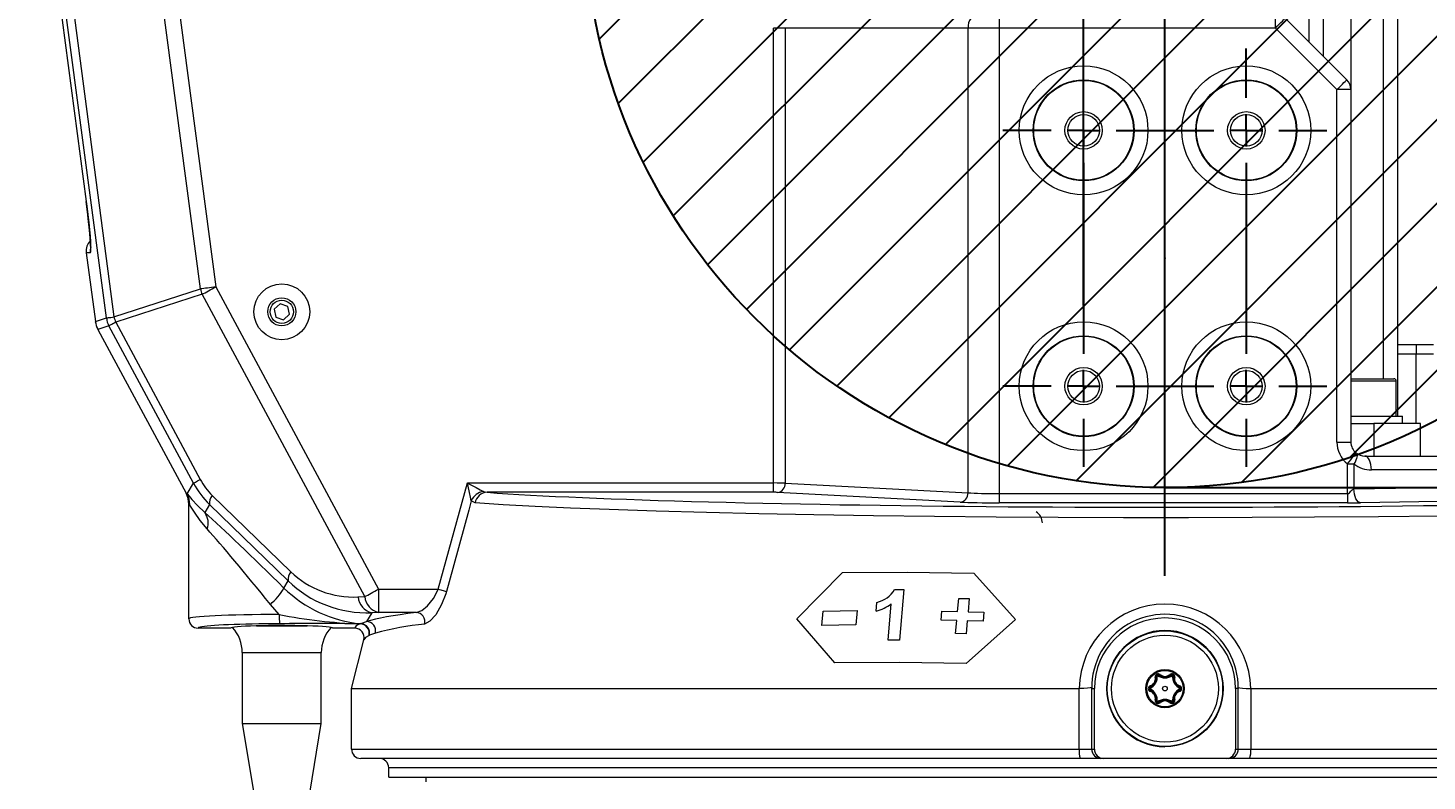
# Model space of a CAD drawing. Header units: millimetres. Extents: x -280 to 408, y 33 to 269.
# Drawn here: x 105.82 to 135.92, y 116.53 to 132.71 of the extents above; entities that cross this region are included whole.
import ezdxf

# ---------------------------------------------------------------- set-up
doc = ezdxf.new("R2010")
doc.units = ezdxf.units.MM
doc.header["$PDSIZE"] = -1
doc.layers.add('FORMAT', color=7, linetype='Continuous')
doc.styles.add('SLDTEXTSTYLE0', font='TXT', dxfattribs={"width": 0.605})
doc.dimstyles.new('SLDDIMSTYLE1', dxfattribs={"dimtxt": 3.5, "dimasz": 3.5, "dimexe": 0, "dimexo": 0.0625, "dimgap": 0.875, "dimtad": 1, "dimtoh": 1, "dimlfac": 10, "dimrnd": 1e-09, "dimzin": 12, "dimdsep": 46, "dimtxsty": 'SLDTEXTSTYLE0', "dimsah": 1, "dimcen": 0.09, "dimadec": 0, "dimazin": 0, "dimtfac": 1, "dimtdec": 3, "dimtofl": 0, "dimtmove": 0, "dimatfit": 3, "dimfxl": 1, "dimfrac": 2, "dimtolj": 1, "dimtzin": 12, "dimarcsym": 0})
doc.dimstyles.new('SLDDIMSTYLE2', dxfattribs={"dimtxt": 3.5, "dimasz": 3.5, "dimexe": 0, "dimexo": 0.0625, "dimgap": 0.875, "dimtad": 1, "dimtoh": 1, "dimlfac": 10, "dimrnd": 1e-09, "dimzin": 12, "dimdsep": 46, "dimtxsty": 'SLDTEXTSTYLE0', "dimsah": 1, "dimcen": 0.09, "dimadec": 0, "dimazin": 0, "dimtfac": 1, "dimtdec": 3, "dimtofl": 0, "dimtmove": 0, "dimatfit": 3, "dimfxl": 1, "dimfrac": 2, "dimtolj": 1, "dimtzin": 12, "dimarcsym": 0})

# ---------------------------------------------------------------- blocks, each defined once
blk = doc.blocks.new('*D7')
at = {"layer": 'FORMAT', "color": 7, "transparency": 16777216}
for p, q in [((130.28, 147.836), (161.374, 147.836)), ((159.874, 122.836), (159.874, 147.836)), ((130.28, 122.836), (161.374, 122.836))]:
    blk.add_line(p, q, dxfattribs=at)
for points in [[(159.874, 147.836), (159.335, 144.336), (160.412, 144.336)], [(159.874, 122.836), (160.412, 126.336), (159.335, 126.336)]]:
    blk.add_solid(points, dxfattribs=at)
at = {"layer": 'FORMAT', "color": 7, "transparency": 16777216, "char_height": 3.5, "attachment_point": 1, "rotation": 90, "style": 'SLDTEXTSTYLE0'}
for s, insert in [('250', (155.362, 133.877)), ('%%c', (155.362, 128.776))]:
    blk.add_mtext(s, dxfattribs=dict(at, insert=insert))
blk = doc.blocks.new('*D8')
at = {"layer": 'FORMAT', "color": 7, "transparency": 16777216}
for p, q in [((128.53, 126.749), (128.53, 154.016)), ((130.28, 152.095), (130.28, 154.016)), ((128.53, 152.516), (121.799, 152.516)), ((130.28, 152.516), (128.53, 152.516)), ((130.28, 152.516), (145.297, 152.516))]:
    blk.add_line(p, q, dxfattribs=at)
for points in [[(128.53, 152.516), (125.03, 153.055), (125.03, 151.978)], [(130.28, 152.516), (133.78, 151.978), (133.78, 153.055)]]:
    blk.add_solid(points, dxfattribs=at)
at = {"layer": 'FORMAT', "color": 7, "transparency": 16777216, "insert": (134.357, 157.028), "char_height": 3.5, "attachment_point": 1, "style": 'SLDTEXTSTYLE0'}
blk.add_mtext('17.5', dxfattribs=at)
blk = doc.blocks.new('SW_CENTERMARKSYMBOL_1')
at = {"layer": 'FORMAT', "color": 0}
for p, q in [((-3.5, 0.7), (-3.5, 1.735)), ((0, 0.7), (0, 1.757)), ((-3.5, 0), (-3.5, 0.35)), ((0, 0), (0, 0.35)), ((-4.2, 0), (-5.235, 0)), ((-3.5, 0), (-3.85, 0)), ((-3.5, 0), (-3.15, 0)), ((-3.5, 0), (-3.5, -0.35)), ((-2.8, 0), (-0.7, 0)), ((0, 0), (-0.35, 0)), ((0, 0), (0.35, 0)), ((0, 0), (0, -0.35)), ((0.7, 0), (1.735, 0)), ((-3.5, -0.7), (-3.5, -4.8)), ((0, -0.7), (0, -4.8)), ((-3.5, -5.5), (-3.5, -5.15)), ((0, -5.5), (0, -5.15)), ((-4.2, -5.5), (-5.235, -5.5)), ((-3.5, -5.5), (-3.85, -5.5)), ((-3.5, -5.5), (-3.15, -5.5)), ((-3.5, -5.5), (-3.5, -5.85)), ((-2.8, -5.5), (-0.7, -5.5)), ((0, -5.5), (-0.35, -5.5)), ((0, -5.5), (0.35, -5.5)), ((0, -5.5), (0, -5.85)), ((0.7, -5.5), (1.735, -5.5)), ((-3.5, -6.2), (-3.5, -7.235)), ((0, -6.2), (0, -7.235))]:
    blk.add_line(p, q, dxfattribs=at)

msp = doc.modelspace()

# ---------------------------------------------------------------- hatches: boundary and pattern name
at = {"layer": 'FORMAT'}
h = msp.add_hatch(dxfattribs=at)
h.set_pattern_fill('ANSI31', color=256, scale=0.4, style=0)
edge = h.paths.add_edge_path(flags=0)
edge.add_arc((130.2797, 135.336), 12.5, 0, 360)

# ---------------------------------------------------------------- linework, layer by layer
at = {"color": 7, "linetype": 'Continuous', "lineweight": 15}
for p, q in [((107.5058, 126.482), (105.8194, 139.231)), ((105.9827, 139.2526), (107.6691, 126.5037)), ((105.9612, 137.384), (107.0724, 128.984)), ((105.9616, 137.3841), (107.0728, 128.9841)), ((108.6431, 136.3456), (109.8597, 127.1486)), ((109.528, 127.1047), (108.3175, 136.2557)), ((133.6797, 135.6886), (133.6797, 132.1144)), ((135.2797, 135.5644), (135.2797, 124.3744)), ((126.7121, 133.0144), (126.7121, 132.7144)), ((132.6555, 132.7144), (132.6555, 133.0144)), ((132.8676, 132.9265), (134.1918, 131.6022)), ((122.1116, 132.7144), (121.8606, 132.7144)), ((121.8606, 122.9345), (121.8606, 132.7144)), ((122.1116, 132.7144), (122.1116, 122.9329)), ((126.0428, 132.7144), (122.1116, 132.7144)), ((126.0428, 122.7233), (126.0428, 132.7144)), ((126.7121, 132.7144), (126.0428, 132.7144)), ((126.7121, 132.7144), (126.7121, 122.7075)), ((132.6555, 132.7144), (126.7121, 132.7144)), ((133.9797, 131.3901), (132.6555, 132.7144)), ((133.9797, 123.8144), (133.9797, 131.3901)), ((134.2797, 131.3901), (133.9797, 131.3901)), ((134.2797, 131.3901), (134.2797, 123.8144)), ((107.0724, 128.984), (107.0728, 128.9841)), ((107.0728, 127.884), (107.2684, 126.4054)), ((107.0735, 127.8841), (107.269, 126.4055)), ((107.1601, 127.8841), (107.0735, 127.8841)), ((107.6691, 126.5037), (109.528, 127.1047)), ((109.8597, 127.1486), (113.3586, 120.6505)), ((109.5651, 126.99), (107.7062, 126.3889)), ((113.0641, 120.4919), (109.5651, 126.99)), ((111.2436, 126.7838), (111.115, 126.6678)), ((111.4084, 126.7303), (111.2436, 126.7838)), ((111.4445, 126.5609), (111.4084, 126.7303)), ((107.269, 126.4055), (107.5058, 126.482)), ((111.115, 126.6678), (111.1511, 126.4984)), ((111.1511, 126.4984), (111.3158, 126.445)), ((111.3158, 126.445), (111.4445, 126.5609)), ((107.3238, 126.2339), (109.2193, 122.7138)), ((107.5612, 126.3108), (107.3244, 126.2343)), ((107.3244, 126.2343), (109.2199, 122.7141)), ((109.3799, 122.9331), (107.5612, 126.3108)), ((107.7062, 126.3889), (109.525, 123.0112)), ((135.2797, 125.9144), (135.6819, 125.9144)), ((135.6819, 125.9144), (135.6819, 125.7144)), ((135.6819, 125.9144), (136.0553, 125.9144)), ((135.2797, 125.7144), (135.6819, 125.7144)), ((135.6819, 125.7144), (136.0553, 125.7144)), ((134.2797, 125.1744), (135.2066, 125.1744)), ((135.2566, 124.3744), (135.2566, 125.1244)), ((134.2797, 124.3744), (135.3931, 124.3744)), ((135.3931, 124.2144), (135.3931, 124.3744)), ((134.2797, 124.2144), (134.7697, 124.2144)), ((134.7697, 124.2144), (134.7697, 123.5144)), ((135.7797, 124.2144), (134.7697, 124.2144)), ((135.7797, 123.5144), (135.7797, 124.2144)), ((133.9797, 123.8144), (134.2797, 123.8144)), ((134.5797, 123.5144), (137.4655, 123.5144)), ((134.2049, 122.7075), (134.2049, 123.3458)), ((134.2049, 123.3458), (134.3458, 123.3458)), ((134.3458, 123.3458), (134.3458, 122.8065)), ((137.9279, 123.2144), (134.7206, 123.2144)), ((109.2428, 122.7035), (109.3799, 122.9331)), ((114.6441, 120.6505), (115.2735, 122.9345)), ((115.2735, 122.9345), (121.8606, 122.9345)), ((121.8606, 122.7346), (121.8606, 122.9345)), ((122.1116, 122.9329), (126.0428, 122.7233)), ((134.3458, 122.8065), (137.9279, 122.873)), ((109.7852, 122.6665), (111.4767, 121.0244)), ((115.4363, 122.5076), (115.3567, 122.5519)), ((115.6201, 122.7523), (115.6981, 122.7346)), ((121.8606, 122.7346), (115.6981, 122.7346)), ((125.8755, 122.5234), (121.9442, 122.733)), ((126.7121, 122.7075), (126.7121, 122.5076)), ((126.7121, 122.7075), (134.2049, 122.7075)), ((134.2049, 122.5076), (126.7121, 122.5076)), ((134.2049, 122.7075), (134.2049, 122.5076)), ((138.0687, 122.5732), (134.4866, 122.5067)), ((109.2797, 120.0147), (109.2797, 122.4755)), ((109.7264, 122.4726), (109.6231, 122.2996)), ((111.4179, 120.8305), (109.7264, 122.4726)), ((122.3571, 120.0136), (123.3422, 121.0078)), ((126.1713, 120.9977), (127.062, 119.997)), ((111.3256, 120.6761), (111.4179, 120.8305)), ((112.9192, 120.4857), (113.0641, 120.4919)), ((113.3586, 120.6505), (114.6441, 120.6505)), ((113.3586, 120.6505), (113.3586, 120.1512)), ((124.4638, 120.6424), (124.6606, 120.642)), ((124.6606, 120.642), (124.5668, 119.5558)), ((125.8176, 120.1726), (125.842, 120.4537)), ((125.842, 120.4537), (126.0687, 120.4485)), ((126.0687, 120.4485), (126.0442, 120.1674)), ((111.2258, 120.109), (111.0338, 120.3236)), ((113.2138, 120.145), (113.1018, 119.9575)), ((113.3586, 120.1512), (113.2138, 120.145)), ((114.1712, 120.1512), (113.3586, 120.1512)), ((122.8998, 119.8715), (122.9265, 120.1819)), ((122.9265, 120.1819), (123.6576, 120.1955)), ((123.6576, 120.1955), (123.6311, 119.8851)), ((124.0669, 120.1797), (124.0832, 120.3677)), ((124.3243, 119.5562), (124.3918, 120.3376)), ((125.4625, 119.9853), (125.4791, 120.1792)), ((125.4791, 120.1792), (125.8176, 120.1726)), ((126.0442, 120.1674), (126.3864, 120.158)), ((126.3864, 120.158), (126.3697, 119.9641)), ((110.1797, 119.8144), (109.4797, 119.8144)), ((110.7322, 119.8644), (111.5972, 119.8644)), ((111.5972, 119.8644), (111.8272, 119.8644)), ((112.8486, 119.8144), (112.3797, 119.8144)), ((112.9627, 119.9069), (112.9561, 119.907)), ((112.9611, 119.9082), (112.9778, 119.9119)), ((112.9611, 119.9082), (112.9644, 119.9081)), ((112.9778, 119.9119), (113.1018, 119.9575)), ((123.1758, 119.0678), (122.3571, 120.0136)), ((123.6311, 119.8851), (122.8998, 119.8715)), ((125.8009, 119.9787), (125.4625, 119.9853)), ((125.7766, 119.6976), (125.8009, 119.9787)), ((126.0275, 119.9735), (126.0032, 119.6924)), ((127.062, 119.997), (126.0047, 119.058)), ((126.3697, 119.9641), (126.0275, 119.9735)), ((112.7797, 118.5144), (113.0425, 119.5656)), ((113.1631, 119.6638), (113.1575, 119.6595)), ((113.2934, 119.7093), (113.1631, 119.6638)), ((124.5668, 119.5558), (124.3243, 119.5562)), ((126.0032, 119.6924), (125.7766, 119.6976)), ((110.4297, 119.2882), (110.4297, 117.7644)), ((112.1297, 117.7644), (112.1297, 119.2882)), ((130.0919, 118.7782), (130.086, 118.7774)), ((130.1451, 118.8089), (130.1488, 118.8136)), ((130.4143, 118.8089), (130.4106, 118.8136)), ((130.4675, 118.7782), (130.4735, 118.7774)), ((112.7797, 118.5144), (128.435, 118.5144)), ((112.7797, 117.2144), (112.7797, 118.5144)), ((128.435, 117.2144), (128.435, 118.5144)), ((128.7029, 118.5268), (128.7029, 117.2144)), ((128.7034, 118.5144), (128.7614, 118.5144)), ((128.7614, 117.2144), (128.7614, 118.5144)), ((129.9573, 118.5451), (129.9551, 118.5507)), ((129.9573, 118.4837), (129.9551, 118.4781)), ((130.6021, 118.5451), (130.6043, 118.5507)), ((130.6021, 118.4837), (130.6043, 118.4781)), ((131.856, 118.5144), (131.7981, 118.5144)), ((131.7981, 118.5144), (131.7981, 117.2144)), ((131.8565, 117.2144), (131.8565, 118.5268)), ((132.1245, 118.5144), (132.1245, 117.2144)), ((132.1245, 118.5144), (145.4326, 118.5144)), ((130.0919, 118.2506), (130.086, 118.2514)), ((130.1451, 118.2198), (130.1488, 118.2151)), ((130.4143, 118.2198), (130.4106, 118.2151)), ((130.4675, 118.2506), (130.4735, 118.2514)), ((110.4297, 117.7644), (110.6797, 116.2644)), ((110.4297, 117.7644), (111.5262, 117.7644)), ((111.5262, 117.7644), (112.1297, 117.7644)), ((111.8797, 116.2644), (112.1297, 117.7644)), ((112.7797, 117.2144), (128.435, 117.2144)), ((128.435, 117.2144), (128.7029, 117.2144)), ((128.7029, 117.2144), (128.7614, 117.2144)), ((131.7981, 117.2144), (131.8565, 117.2144)), ((131.8565, 117.2144), (132.1245, 117.2144)), ((132.1245, 117.2144), (147.7797, 117.2144)), ((128.4561, 117.0144), (112.9797, 117.0144)), ((146.9797, 116.8144), (113.5797, 116.8144)), ((113.5797, 116.6144), (113.5797, 116.8144)), ((128.9027, 117.0144), (128.4561, 117.0144)), ((128.9616, 117.0144), (128.9027, 117.0144)), ((131.5978, 117.0144), (128.9616, 117.0144)), ((131.6568, 117.0144), (131.5978, 117.0144)), ((132.1034, 117.0144), (131.6568, 117.0144)), ((147.5797, 117.0144), (132.1034, 117.0144)), ((113.5797, 116.6144), (146.9797, 116.6144)), ((114.3797, 116.6144), (114.3797, 116.5144))]:
    msp.add_line(p, q, dxfattribs=at)
at = {"color": 8, "linetype": 'Continuous', "lineweight": 15}
for p, q in [((133.3797, 132.4144), (133.3797, 135.5644)), ((134.2797, 135.5644), (134.2797, 131.3901)), ((134.9797, 125.1744), (134.9797, 135.5644)), ((107.0735, 127.8841), (107.0728, 127.884)), ((135.6819, 124.2144), (135.6819, 125.7144)), ((135.2566, 125.1244), (134.2797, 125.1244)), ((110.4297, 119.2882), (111.5262, 119.2882)), ((111.5262, 119.2882), (112.1297, 119.2882))]:
    msp.add_line(p, q, dxfattribs=at)
at = {"color": 7, "linetype": 'Continuous', "lineweight": 15, "flags": 128}
for points in [[(132.6555, 132.7144), (132.6968, 132.7558), (132.7366, 132.7956), (132.7733, 132.8322), (132.8055, 132.8644), (132.8318, 132.8908), (132.8514, 132.9104), (132.8635, 132.9224), (132.8676, 132.9265)], [(133.9797, 131.3901), (134.0211, 131.4315), (134.0609, 131.4713), (134.0976, 131.508), (134.1297, 131.5401), (134.1561, 131.5665), (134.1757, 131.5861), (134.1878, 131.5982), (134.1918, 131.6022)], [(107.0724, 128.984), (107.0849, 128.8879), (107.1071, 128.7073), (107.1266, 128.5352), (107.1428, 128.377), (107.1553, 128.2379), (107.1636, 128.1228), (107.1677, 128.037), (107.1683, 127.9934), (107.1678, 127.98), (107.1679, 127.9806)], [(109.8597, 127.1486), (109.8143, 127.1426), (109.7693, 127.1366), (109.7251, 127.1308), (109.682, 127.1251), (109.6404, 127.1196), (109.6007, 127.1143), (109.5631, 127.1093), (109.528, 127.1047)], [(109.5651, 126.99), (109.5963, 127.0067), (109.6296, 127.0247), (109.6649, 127.0437), (109.7019, 127.0636), (109.7402, 127.0842), (109.7794, 127.1054), (109.8194, 127.1269), (109.8597, 127.1486)], [(107.5058, 126.482), (107.5107, 126.4827), (107.5204, 126.484), (107.5346, 126.4859), (107.5534, 126.4883), (107.5765, 126.4914), (107.6036, 126.495), (107.6346, 126.4991), (107.6691, 126.5037)], [(107.7062, 126.3889), (107.6756, 126.3724), (107.648, 126.3576), (107.6239, 126.3446), (107.6034, 126.3336), (107.5868, 126.3246), (107.5741, 126.3178), (107.5655, 126.3132), (107.5612, 126.3108)], [(134.2049, 123.3458), (134.2415, 123.3915), (134.2766, 123.4355), (134.309, 123.476), (134.3374, 123.5115), (134.3607, 123.5406), (134.3781, 123.5623), (134.3887, 123.5756), (134.3923, 123.5801)], [(134.3923, 123.5801), (134.4042, 123.5658), (134.411, 123.5459), (134.4126, 123.5209), (134.409, 123.4915), (134.4002, 123.4584), (134.3865, 123.4225), (134.3682, 123.3847), (134.3458, 123.3458)], [(134.7206, 123.2144), (134.7179, 123.2729), (134.7098, 123.3292), (134.6968, 123.381), (134.6793, 123.4265), (134.658, 123.4638), (134.6336, 123.4915), (134.6072, 123.5086), (134.5797, 123.5144)], [(109.3799, 122.9331), (109.3843, 122.9355), (109.3928, 122.9401), (109.4055, 122.9469), (109.4222, 122.9559), (109.4427, 122.9669), (109.4668, 122.9799), (109.4943, 122.9947), (109.525, 123.0112)], [(115.2735, 122.9345), (115.2748, 122.9338), (115.335, 122.9022), (115.458, 122.8375), (115.55, 122.7892), (115.6201, 122.7523)], [(115.3567, 122.5519), (115.3399, 122.6293), (115.3178, 122.7307), (115.2882, 122.8666), (115.2738, 122.9331), (115.2735, 122.9345)], [(134.2049, 122.7075), (134.2266, 122.7113), (134.2476, 122.7228), (134.2809, 122.7564), (134.3105, 122.7903), (134.3279, 122.8021), (134.3458, 122.8065)], [(134.4866, 122.5067), (134.4337, 122.5321), (134.3885, 122.5977), (134.3577, 122.6939), (134.3458, 122.8065)], [(109.2428, 122.7035), (109.2495, 122.6971), (109.2899, 122.6508), (109.3479, 122.581), (109.466, 122.449), (109.6231, 122.2996)], [(115.3567, 122.5519), (115.3015, 122.3517), (114.8775, 120.8089), (114.8208, 120.602)], [(136.1975, 122.2238), (134.8701, 122.2084), (133.4992, 122.1969), (132.1545, 122.1897), (130.7875, 122.1863), (129.3872, 122.1868), (127.9832, 122.1915), (126.6448, 122.2), (125.3222, 122.2123), (124.0066, 122.2287), (122.7274, 122.249), (121.5456, 122.2722), (120.4161, 122.2988), (119.3329, 122.3292), (118.322, 122.363), (117.4915, 122.3956), (116.7322, 122.4305), (116.0419, 122.468), (115.4363, 122.5076)], [(109.2802, 122.4774), (109.2797, 122.4755), (109.2797, 122.4755)], [(109.6717, 121.9471), (109.5208, 122.1319), (109.4004, 122.3069), (109.3456, 122.3942), (109.3048, 122.458), (109.2985, 122.4668)], [(123.3422, 121.0078), (124.7361, 121.0184), (126.1713, 120.9977)], [(113.0641, 120.4919), (113.0952, 120.5086), (113.1286, 120.5266), (113.1639, 120.5456), (113.2009, 120.5655), (113.2391, 120.5861), (113.2784, 120.6073), (113.3183, 120.6288), (113.3586, 120.6505)], [(114.1712, 120.1512), (114.289, 120.1939), (114.4157, 120.295), (114.5418, 120.4517), (114.6292, 120.614), (114.6441, 120.6505)], [(114.8208, 120.602), (114.8059, 120.5509), (114.7189, 120.3237), (114.5937, 120.1043), (114.468, 119.9627), (114.3514, 119.9029)], [(114.6441, 120.6505), (114.6719, 120.6428), (114.6992, 120.6354), (114.7253, 120.6282), (114.7496, 120.6215), (114.7718, 120.6154), (114.7913, 120.61), (114.8078, 120.6055), (114.8208, 120.602)], [(113.1575, 119.6595), (113.0772, 119.6127), (113.0425, 119.5656)], [(126.0047, 119.058), (124.5702, 119.0782), (123.1758, 119.0678)], [(130.0919, 118.7782), (130.0921, 118.7807), (130.0931, 118.7832), (130.0949, 118.7856), (130.0975, 118.788), (130.1008, 118.7903), (130.1048, 118.7923), (130.1092, 118.794), (130.114, 118.7953)], [(130.1451, 118.8089), (130.1429, 118.81), (130.1403, 118.8104), (130.1372, 118.8101), (130.1338, 118.809), (130.1302, 118.8072), (130.1265, 118.8048), (130.1228, 118.8018), (130.1193, 118.7984)], [(130.4402, 118.7984), (130.4366, 118.8018), (130.4329, 118.8048), (130.4292, 118.8072), (130.4256, 118.809), (130.4222, 118.8101), (130.4192, 118.8104), (130.4165, 118.81), (130.4143, 118.8089)], [(130.4454, 118.7953), (130.4502, 118.794), (130.4547, 118.7923), (130.4586, 118.7903), (130.4619, 118.788), (130.4645, 118.7856), (130.4664, 118.7832), (130.4674, 118.7807), (130.4675, 118.7782)], [(128.7029, 118.5268), (128.7028, 118.5292), (128.7024, 118.5328), (128.7008, 118.5363), (128.6983, 118.5367), (128.6723, 118.5309), (128.6135, 118.5223), (128.5314, 118.5164), (128.435, 118.5144)], [(128.7034, 118.5144), (128.7034, 118.5165), (128.7029, 118.5268)], [(129.9573, 118.5451), (129.9553, 118.5438), (129.9536, 118.5416), (129.9524, 118.5388), (129.9516, 118.5353), (129.9514, 118.5313), (129.9516, 118.5269), (129.9523, 118.5222), (129.9535, 118.5174)], [(129.9573, 118.4837), (129.9553, 118.485), (129.9536, 118.4871), (129.9524, 118.49), (129.9516, 118.4934), (129.9514, 118.4974), (129.9516, 118.5018), (129.9523, 118.5065), (129.9535, 118.5113)], [(130.6059, 118.5174), (130.6071, 118.5222), (130.6078, 118.5269), (130.6081, 118.5313), (130.6078, 118.5353), (130.607, 118.5388), (130.6058, 118.5416), (130.6041, 118.5438), (130.6021, 118.5451)], [(130.6059, 118.5113), (130.6071, 118.5065), (130.6078, 118.5018), (130.6081, 118.4974), (130.6078, 118.4934), (130.607, 118.49), (130.6058, 118.4871), (130.6041, 118.485), (130.6021, 118.4837)], [(131.8565, 118.5268), (131.8561, 118.5165), (131.856, 118.5144)], [(131.8565, 118.5268), (131.8566, 118.5292), (131.857, 118.5328), (131.8586, 118.5363), (131.8611, 118.5367), (131.8872, 118.5309), (131.946, 118.5223), (132.028, 118.5164), (132.1245, 118.5144)], [(130.0919, 118.2506), (130.0921, 118.2481), (130.0931, 118.2456), (130.0949, 118.2431), (130.0975, 118.2407), (130.1008, 118.2385), (130.1048, 118.2365), (130.1092, 118.2348), (130.114, 118.2334)], [(130.1451, 118.2198), (130.1429, 118.2187), (130.1403, 118.2183), (130.1372, 118.2187), (130.1338, 118.2198), (130.1302, 118.2215), (130.1265, 118.2239), (130.1228, 118.2269), (130.1193, 118.2304)], [(130.4402, 118.2304), (130.4366, 118.2269), (130.4329, 118.2239), (130.4292, 118.2215), (130.4256, 118.2198), (130.4222, 118.2187), (130.4192, 118.2183), (130.4165, 118.2187), (130.4143, 118.2198)], [(130.4454, 118.2334), (130.4502, 118.2348), (130.4547, 118.2365), (130.4586, 118.2385), (130.4619, 118.2407), (130.4645, 118.2431), (130.4664, 118.2456), (130.4674, 118.2481), (130.4675, 118.2506)]]:
    msp.add_lwpolyline(points, dxfattribs=at)
at = {"color": 8, "linetype": 'Continuous', "lineweight": 15, "flags": 128}
msp.add_lwpolyline([(107.1632, 127.9812), (107.1585, 127.9478), (107.1601, 127.8841)], dxfattribs=at)
at = {"color": 7, "linetype": 'Continuous', "lineweight": 15}
for centre, radius in [((128.5297, 130.5144), 1.3847), ((132.0297, 130.5144), 1.3847), ((128.5297, 130.5144), 1.0851), ((128.5297, 130.5144), 1.0738), ((132.0297, 130.5144), 1.0851), ((132.0297, 130.5144), 1.0738), ((128.5297, 130.5144), 0.4025), ((128.5297, 130.5144), 0.34), ((132.0297, 130.5144), 0.4025), ((132.0297, 130.5144), 0.34), ((111.2797, 126.6144), 0.6), ((111.2797, 126.6144), 0.3025), ((111.2797, 126.6144), 0.25), ((128.5297, 125.0144), 1.3847), ((132.0297, 125.0144), 1.3847), ((128.5297, 125.0144), 1.0851), ((128.5297, 125.0144), 1.0738), ((132.0297, 125.0144), 1.0851), ((132.0297, 125.0144), 1.0738), ((128.5297, 125.0144), 0.4025), ((128.5297, 125.0144), 0.34), ((132.0297, 125.0144), 0.4025), ((132.0297, 125.0144), 0.34), ((130.2797, 118.5144), 1.25), ((130.2797, 118.5144), 1.2412), ((130.2797, 118.5144), 1.15), ((130.2797, 118.5144), 0.4124), ((130.2797, 118.5144), 0.3912), ((130.2797, 118.5144), 0.05)]:
    msp.add_circle(centre, radius, dxfattribs=at)
for centre, radius, start, end in [((126.3207, 132.7369), 0.2788, 95.54008, 184.63148), ((133.9797, 131.3901), 0.3, 0, 45), ((107.3702, 127.9234), 0.3, 134.16892, 187.53334), ((110.2601, 127.2781), 0.7524, 193.32158, 202.51532), ((108.0021, 126.548), 0.5007, 187.56493, 208.27137), ((108.4014, 126.6771), 0.7526, 193.32221, 202.51334), ((107.764, 126.471), 0.5, 187.53525, 208.30076), ((107.7654, 126.4714), 0.5008, 187.56559, 208.27071), ((135.2066, 125.1244), 0.05, 0, 90), ((134.5797, 123.8144), 0.6, 180, 231.34247), ((134.5797, 123.8144), 0.3, 180, 231.34247), ((134.5797, 123.8144), 0.3, 231.34247, 270), ((134.7206, 123.8144), 0.6, 231.34247, 270), ((121.9218, 122.9218), 0.1901, 276.79078, 3.34595), ((108.7818, 122.4765), 0.4983, 0.09374, 28.46905), ((108.8348, 122.4862), 0.4451, 358.21099, 29.8748), ((108.8106, 122.477), 0.488, 358.80813, 27.66503), ((109.9602, 122.5076), 0.2363, 137.74339, 188.50921), ((115.6663, 122.4183), 0.3372, 97.88501, 156.67163), ((115.7139, 122.452), 0.2831, 93.19347, 168.67702), ((125.853, 122.7122), 0.1901, 276.79164, 3.34521), ((134.5784, 193.8936), 71.3869, 269.700251, 269.926334), ((109.3346, 122.0802), 0.3624, 338.45262, 37.25401), ((127.3436, 122.0644), 0.3, 2, 56.02369), ((111.6516, 120.8655), 0.2363, 137.74339, 188.50921), ((110.0465, 121.4382), 1.489, 311.53212, 329.21264), ((113.229, 122.6229), 2.7226, 225.64708, 264.70719), ((113.3089, 120.5249), 0.3916, 185.74693, 255.94806), ((113.4537, 120.5311), 0.3916, 185.74693, 255.94806), ((123.9361, 120.9725), 0.6224, 283.66822, 327.97182), ((113.3173, 120.0654), 2.0919, 178.80771, 184.28216), ((113.3137, 130.5539), 10.6516, 258.69635, 268.10315), ((114.1564, 119.9509), 0.2008, 346.17475, 85.77264), ((123.8078, 121.126), 0.9812, 285.31243, 306.52988), ((130.2797, 118.4867), 1.8449, 0.85995, 179.14005), ((130.2797, 118.5353), 1.5764, 359.24063, 180.75937), ((109.4799, 120.0146), 0.2002, 179.97211, 269.95793), ((109.6297, 119.2882), 0.8, 0, 42.58866), ((111.9931, 40.8682), 79.0447, 89.301995, 90.552281), ((112.9297, 119.2882), 0.8, 137.41134, 180), ((112.8484, 119.6142), 0.2001, 345.93106, 89.93124), ((112.9522, 119.9355), 0.0288, 277.70426, 287.9382), ((112.9604, 119.912), 0.00554, 294.12825, 315.27798), ((112.9605, 119.7049), 0.2021, 347.03337, 89.39426), ((112.9621, 119.707), 0.2011, 346.32715, 89.36154), ((112.9681, 119.7114), 0.2008, 346.29548, 87.2202), ((113.0981, 119.7566), 0.201, 346.39083, 88.93623), ((115.1439, 112.5861), 7.3596, 96.18224, 104.56274), ((130.2797, 118.5144), 1.5183, 0, 180), ((130.2797, 118.5144), 1.25, 0, 180), ((129.8432, 118.7664), 0.2723, 293.90133, 6.09879), ((129.8778, 118.7464), 0.2105, 291.54968, 8.4503), ((129.8776, 118.7465), 0.2167, 291.59808, 8.40181), ((129.9136, 118.7258), 0.1597, 288.68753, 11.31231), ((130.1324, 118.7695), 0.0635, 48.7179, 191.28219), ((130.0643, 118.778), 0.0217, 285.70128, 358.2764), ((130.1245, 118.7833), 0.0389, 51.22262, 188.77861), ((130.1247, 118.7829), 0.0331, 51.91347, 188.08857), ((130.1173, 118.7957), 0.00332, 53.78054, 186.20746), ((130.2797, 119.0184), 0.2723, 233.90139, 306.09861), ((130.2797, 118.9787), 0.2166, 231.59707, 308.40293), ((130.1591, 118.8328), 0.0217, 241.72031, 314.2989), ((130.2797, 118.9785), 0.2105, 231.54934, 308.45066), ((130.2797, 118.9372), 0.1597, 228.68739, 311.31261), ((130.427, 118.7695), 0.0635, 348.7175, 131.2824), ((130.4003, 118.8328), 0.0217, 225.7011, 298.27969), ((130.435, 118.7833), 0.0389, 351.22237, 128.77641), ((130.4347, 118.7829), 0.0331, 351.9104, 128.08756), ((130.4421, 118.7957), 0.00332, 353.80182, 126.21018), ((130.7162, 118.7664), 0.2723, 173.90105, 246.09884), ((130.6818, 118.7465), 0.2166, 171.59786, 248.40225), ((130.6816, 118.7464), 0.2105, 171.54964, 248.45038), ((130.4952, 118.778), 0.0217, 181.7236, 254.29872), ((130.6459, 118.7258), 0.1597, 168.68812, 251.31205), ((130.2797, 118.5144), 1.25, 180, 270), ((129.9851, 118.5144), 0.0635, 108.71779, 251.28221), ((129.9692, 118.5144), 0.0389, 111.22281, 248.77719), ((129.9697, 118.5144), 0.0331, 111.90983, 248.09017), ((129.9549, 118.5144), 0.00332, 113.81486, 246.18514), ((129.8432, 118.2624), 0.2723, 353.90073, 66.09943), ((129.9437, 118.5692), 0.0217, 301.72604, 14.29696), ((129.9437, 118.4596), 0.0217, 345.70193, 58.27755), ((129.8778, 118.2823), 0.2105, 351.54895, 68.45107), ((129.8776, 118.2822), 0.2167, 351.5976, 68.40219), ((129.9136, 118.303), 0.1597, 348.68812, 71.31205), ((130.7162, 118.2624), 0.2723, 113.9006, 186.09925), ((130.6818, 118.2822), 0.2167, 111.59822, 188.40199), ((130.6816, 118.2823), 0.2105, 111.549, 188.45098), ((130.6459, 118.303), 0.1597, 108.68753, 191.31231), ((130.6158, 118.5692), 0.0217, 165.70304, 238.27396), ((130.6158, 118.4596), 0.0217, 121.72245, 194.29807), ((130.5743, 118.5144), 0.0635, 288.71817, 71.28183), ((130.5897, 118.5144), 0.0331, 291.90983, 68.09017), ((130.5902, 118.5144), 0.0389, 291.22231, 68.77769), ((130.6045, 118.5144), 0.00332, 293.80292, 66.19708), ((130.1324, 118.2592), 0.0635, 168.71712, 311.28278), ((130.0643, 118.2507), 0.0217, 1.72542, 74.29281), ((130.1245, 118.2455), 0.0389, 171.22271, 308.7781), ((130.1247, 118.2459), 0.0331, 171.91182, 308.08855), ((130.1173, 118.2331), 0.00332, 173.82437, 306.16329), ((130.2797, 118.0103), 0.2723, 53.90059, 126.09941), ((130.2797, 118.05), 0.2166, 51.59758, 128.40242), ((130.2797, 118.0503), 0.2105, 51.54973, 128.45027), ((130.1591, 118.196), 0.0217, 45.70512, 118.27567), ((130.2797, 118.0916), 0.1597, 48.69057, 131.30943), ((130.427, 118.2592), 0.0635, 228.71751, 11.28259), ((130.4003, 118.196), 0.0217, 61.72433, 134.29488), ((130.435, 118.2455), 0.0389, 231.22234, 8.77684), ((130.4347, 118.2459), 0.0331, 231.91071, 8.08892), ((130.4421, 118.2331), 0.00332, 233.81698, 6.19536), ((130.4952, 118.2507), 0.0217, 105.70719, 178.27458), ((112.9797, 117.2144), 0.2, 180, 270), ((128.9251, 117.1649), 0.4926, 174.23956, 197.79548), ((128.9028, 117.2142), 0.1999, 179.96069, 269.96063), ((131.6566, 117.2142), 0.1999, 270.03937, 0.03931), ((131.6343, 117.1649), 0.4926, 342.20452, 5.76044), ((113.3797, 116.8144), 0.2, 0, 90)]:
    msp.add_arc(centre, radius, start, end, dxfattribs=at)
at = {"color": 8, "linetype": 'Continuous', "lineweight": 15}
for centre, radius, start, end in [((107.3711, 127.9234), 0.3002, 134.25755, 187.52342), ((107.2758, 126.3519), 0.054, 97.14958, 97.87471), ((107.3181, 126.2452), 0.0126, 296.73484, 299.8498)]:
    msp.add_arc(centre, radius, start, end, dxfattribs=at)
at = {"color": 7, "linetype": 'Continuous', "lineweight": 15}
for centre, major_axis, ratio, start_param, end_param in [((107.0146, 128.9841), (-0.1459, 1.1), 0.0519527, 3.1347016, 4.7054979), ((111.1853, 123.9585), (1.4886, 1.4562), 0.9576186, 2.8728249, 3.162645), ((110.8907, 123.7999), (1.1269, 1.1122), 0.943751, 2.8719694, 3.1617894), ((121.8606, 122.931), (0.3, 0), 0.0116403, 0.5798271, 1.5707963), ((111.7193, 118.0665), (-2.4973, 4.6507), 0.0247937, 6.1923203, 6.3083886), ((130.2797, 122.977), (16.1494, 0), 0.0349221, 3.5858819, 5.478383), ((121.8606, 122.7311), (0.1, 0), 0.0349208, 0.5798271, 1.5707963), ((126.7121, 122.5426), (1, 0), 0.0349208, 3.7214198, 4.712389), ((126.7121, 122.7424), (0.8, 0), 0.043651, 3.7214198, 4.712389), ((111.2797, 117.8297), (-1.9975, 4.6509), 0.0215728, 6.1963685, 6.3124367), ((111.6331, 120.16), (-2.4978, 2.5129), 0.0417158, 4.8776232, 5.6883225), ((111.2797, 119.8075), (-1.9974, 2.5137), 0.0406412, 4.886783, 5.6974823), ((112.9507, 122.5356), (1.5026, 1.4829), 0.943751, 3.1617894, 3.9471876), ((113.2453, 122.6942), (1.864, 1.8272), 0.9548147, 3.1623401, 3.9477383), ((111.2797, 120.0147), (2, 0), 0.047167, 1.5977349, 3.1415927), ((130.2797, 119.8019), (17.4327, 0), 0.0524123, 2.7493113, 2.9703947), ((111.2797, 119.8149), (1.8, 0), 0.0524078, 1.5977349, 2.9219035), ((111.2797, 119.8144), (1.1, 0), 0.0524078, 0, 3.1415927), ((130.2797, 119.8019), (17.4327, 0), 0.0524123, 3.0263238, 3.1278899), ((128.9616, 117.2144), (0.2003, 0), 0.9986295, 3.1415927, 4.712389), ((131.5978, 117.2144), (-0.2003, 0), 0.9986295, 1.5707963, 3.1415927)]:
    msp.add_ellipse(centre, major_axis=major_axis, ratio=ratio, start_param=start_param, end_param=end_param, dxfattribs=at)
at = {"color": 8, "linetype": 'Continuous', "lineweight": 15}
msp.add_ellipse((111.2797, 119.8149), major_axis=(1.8, 0), ratio=0.0524078, start_param=2.9219035, end_param=3.1474078, dxfattribs=at)
at = {"layer": 'FORMAT', "color": 7}
msp.add_line((130.2797, 120.937), (130.2797, 152.0952), dxfattribs=at)
msp.add_circle((130.2797, 135.336), 12.5, dxfattribs=at)
msp.add_point((130.2797, 127.7644), dxfattribs=at)

# ---------------------------------------------------------------- block references
msp.add_blockref('SW_CENTERMARKSYMBOL_1', (132.0297, 130.5144), dxfattribs=at)

# ---------------------------------------------------------------- dimensions: what is measured, and where the dimension line sits
dim = msp.add_linear_dim(base=(128.5297, 152.5162), p1=(130.2797, 152.0952), p2=(128.5297, 126.7491), dimstyle='SLDDIMSTYLE2', dxfattribs=at)
dim.commit()
dim.dimension.update_dxf_attribs({"geometry": '*D8', "text_midpoint": (139.0335, 152.5162), "dimtype": 160})
dim = msp.add_linear_dim(base=(157.1904, 147.836), p1=(130.2797, 122.836), p2=(130.2797, 147.836), angle=90, text='%%c<>', dimstyle='SLDDIMSTYLE1', dxfattribs=at)
dim.commit()
dim.dimension.update_dxf_attribs({"geometry": '*D7', "text_midpoint": (157.1904, 135.336), "dimtype": 160})

doc.saveas('drawing.dxf')
